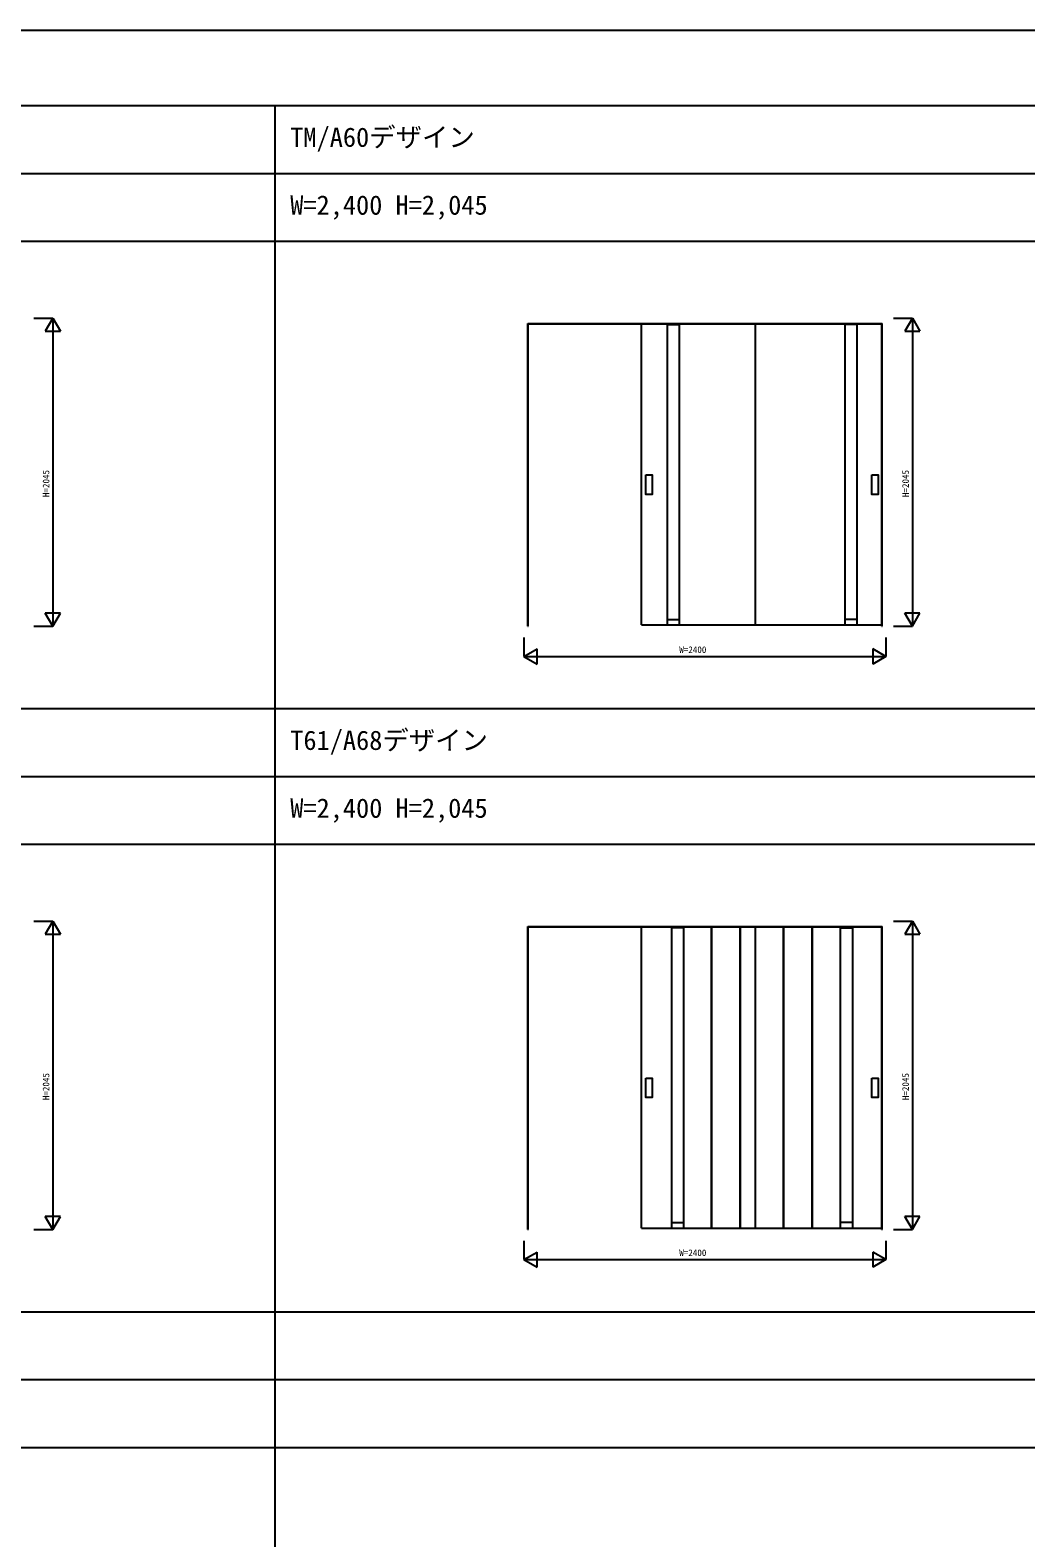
# Model space of a CAD drawing. Units: millimetres, scale not verified. Extents: x -14341 to 14340, y -10000 to 10000.
# Drawn here: x 1135 to 7738, y 0 to 10000 of the extents above; entities that cross this region are included whole.
import ezdxf
from ezdxf.enums import TextEntityAlignment as Align

# ---------------------------------------------------------------- set-up
doc = ezdxf.new("R2010")
doc.units = ezdxf.units.MM
doc.header["$LTSCALE"] = 50
for name, color, linetype in [('0-0_0', 7, 'Continuous'), ('0-1_YKK_A1', 4, 'Continuous'), ('0-4_YKK_F1', 7, 'Continuous'), ('0-5_YKK_N1', 2, 'Continuous')]:
    doc.layers.add(name, color=color, linetype=linetype)
doc.styles.add('ＭＳ ゴシック', font='')
doc.styles.get('ＭＳ ゴシック').set_extended_font_data('MS Gothic')

msp = doc.modelspace()

# ---------------------------------------------------------------- linework, layer by layer
at = {"layer": '0-1_YKK_A1'}
for p, q in [((4433.9, 8053.95), (6784.9, 8053.95)), ((4433.9, 6045.45), (4433.9, 8053.95)), ((4436.4, 6045.45), (4436.4, 8053.95)), ((4436.4, 8051.45), (6782.4, 8051.45)), ((5188.4, 6054.45), (5188.4, 8051.45)), ((5358.4, 8051.45), (5358.4, 6054.45)), ((5358.4, 8046.45), (5438.4, 8046.45)), ((5438.4, 8051.45), (5438.4, 6054.45)), ((5945.4, 6054.45), (5945.4, 8051.45)), ((6537.4, 8051.45), (6537.4, 6054.45)), ((6617.4, 8046.45), (6537.4, 8046.45)), ((6617.4, 8051.45), (6617.4, 6054.45)), ((6782.4, 6045.45), (6782.4, 8053.95)), ((6784.9, 6045.45), (6784.9, 8053.95)), ((4433.9, 6045.45), (4436.4, 6045.45)), ((5188.4, 6054.45), (6782.4, 6054.45)), ((5358.4, 6090.45), (5438.4, 6090.45)), ((6617.4, 6090.45), (6537.4, 6090.45)), ((6782.4, 6045.45), (6784.9, 6045.45)), ((4433.9, 4053.95), (6784.9, 4053.95)), ((4433.9, 2045.45), (4433.9, 4053.95)), ((4436.4, 2045.45), (4436.4, 4053.95)), ((4436.4, 4051.45), (6782.4, 4051.45)), ((5188.4, 2054.45), (5188.4, 4051.45)), ((5388.4, 4051.45), (5388.4, 2054.45)), ((5468.4, 4046.45), (5388.4, 4046.45)), ((5468.4, 2054.45), (5468.4, 4051.45)), ((5652.9, 2054.45), (5652.9, 4051.45)), ((5655.9, 2054.45), (5655.9, 4051.45)), ((5842.9, 2054.45), (5842.9, 4051.45)), ((5845.9, 2054.45), (5845.9, 4051.45)), ((5945.4, 2054.45), (5945.4, 4051.45)), ((6129.9, 2054.45), (6129.9, 4051.45)), ((6132.9, 2054.45), (6132.9, 4051.45)), ((6319.9, 2054.45), (6319.9, 4051.45)), ((6322.9, 2054.45), (6322.9, 4051.45)), ((6507.4, 2054.45), (6507.4, 4051.45)), ((6507.4, 4046.45), (6587.4, 4046.45)), ((6587.4, 4051.45), (6587.4, 2054.45)), ((6782.4, 2045.45), (6782.4, 4053.95)), ((6784.9, 2045.45), (6784.9, 4053.95)), ((4433.9, 2045.45), (4436.4, 2045.45)), ((5188.4, 2054.45), (6782.4, 2054.45)), ((5388.4, 2090.45), (5468.4, 2090.45)), ((6587.4, 2090.45), (6507.4, 2090.45)), ((6782.4, 2045.45), (6784.9, 2045.45))]:
    msp.add_line(p, q, dxfattribs=at)
for points in [[(5217.4, 7049.45), (5259.4, 7049.45), (5259.4, 6919.45), (5217.4, 6919.45)], [(6716.4, 7049.45), (6758.4, 7049.45), (6758.4, 6919.45), (6716.4, 6919.45)], [(5217.4, 3049.45), (5259.4, 3049.45), (5259.4, 2919.45), (5217.4, 2919.45)], [(6716.4, 3049.45), (6758.4, 3049.45), (6758.4, 2919.45), (6716.4, 2919.45)]]:
    msp.add_lwpolyline(points, close=True, dxfattribs=at)
at = {"layer": '0-4_YKK_F1'}
for p, q in [((-14340.6, 9999.7), (14340.42, 9999.7)), ((-14340.6, 9499.7), (14159.4, 9499.7)), ((2759.4, -10000.3), (2759.4, 9499.7)), ((-14340.6, 9049.7), (14159.4, 9049.7)), ((-14340.6, 8599.7), (14159.4, 8599.7)), ((-14340.6, 5499.7), (14159.4, 5499.7)), ((-14340.6, 5049.7), (14159.4, 5049.7)), ((-14340.6, 4599.7), (14159.4, 4599.7)), ((-14340.6, 1499.7), (14159.4, 1499.7)), ((-14340.6, 1049.7), (14159.4, 1049.7)), ((-14340.6, 599.7), (14159.4, 599.7))]:
    msp.add_line(p, q, dxfattribs=at)
at = {"layer": '0-5_YKK_N1'}
for p, q in [((1159.9, 8090.45), (1284.9, 8090.45)), ((1284.9, 8090.45), (1234.9, 8003.85)), ((1234.9, 8003.85), (1334.9, 8003.85)), ((1284.9, 8090.45), (1284.9, 6045.45)), ((1284.9, 8090.45), (1334.9, 8003.85)), ((6859.9, 8090.45), (6984.9, 8090.45)), ((6984.9, 8090.45), (6934.9, 8003.85)), ((6934.9, 8003.85), (7034.9, 8003.85)), ((6984.9, 8090.45), (6984.9, 6045.45)), ((6984.9, 8090.45), (7034.9, 8003.85)), ((1284.9, 6045.45), (1234.9, 6132.05)), ((1334.9, 6132.05), (1234.9, 6132.05)), ((1284.9, 6045.45), (1334.9, 6132.05)), ((6984.9, 6045.45), (6934.9, 6132.05)), ((7034.9, 6132.05), (6934.9, 6132.05)), ((6984.9, 6045.45), (7034.9, 6132.05)), ((1159.9, 6045.45), (1284.9, 6045.45)), ((6859.9, 6045.45), (6984.9, 6045.45)), ((4409.4, 5970.45), (4409.4, 5845.45)), ((6809.4, 5970.45), (6809.4, 5845.45)), ((4409.4, 5845.45), (4496, 5895.45)), ((4409.4, 5845.45), (6809.4, 5845.45)), ((4409.4, 5845.45), (4496, 5795.45)), ((4496, 5795.45), (4496, 5895.45)), ((6809.4, 5845.45), (6722.8, 5895.45)), ((6722.8, 5895.45), (6722.8, 5795.45)), ((6809.4, 5845.45), (6722.8, 5795.45)), ((1159.9, 4090.45), (1284.9, 4090.45)), ((1284.9, 4090.45), (1234.9, 4003.85)), ((1234.9, 4003.85), (1334.9, 4003.85)), ((1284.9, 4090.45), (1284.9, 2045.45)), ((1284.9, 4090.45), (1334.9, 4003.85)), ((6859.9, 4090.45), (6984.9, 4090.45)), ((6984.9, 4090.45), (6934.9, 4003.85)), ((6934.9, 4003.85), (7034.9, 4003.85)), ((6984.9, 4090.45), (6984.9, 2045.45)), ((6984.9, 4090.45), (7034.9, 4003.85)), ((1284.9, 2045.45), (1234.9, 2132.05)), ((1334.9, 2132.05), (1234.9, 2132.05)), ((1284.9, 2045.45), (1334.9, 2132.05)), ((6984.9, 2045.45), (6934.9, 2132.05)), ((7034.9, 2132.05), (6934.9, 2132.05)), ((6984.9, 2045.45), (7034.9, 2132.05)), ((1159.9, 2045.45), (1284.9, 2045.45)), ((6859.9, 2045.45), (6984.9, 2045.45)), ((4409.4, 1970.45), (4409.4, 1845.45)), ((6809.4, 1970.45), (6809.4, 1845.45)), ((4409.4, 1845.45), (4496, 1895.45)), ((4409.4, 1845.45), (6809.4, 1845.45)), ((4409.4, 1845.45), (4496, 1795.45)), ((4496, 1795.45), (4496, 1895.45)), ((6809.4, 1845.45), (6722.8, 1895.45)), ((6722.8, 1895.45), (6722.8, 1795.45)), ((6809.4, 1845.45), (6722.8, 1795.45))]:
    msp.add_line(p, q, dxfattribs=at)

# ---------------------------------------------------------------- texts
at = {"layer": '0-0_0', "style": 'ＭＳ ゴシック'}
for s, p in [('TM/A60デザイン', (2859.4, 9187.2)), ('W=2,400 H=2,045', (2859.4, 8737.2)), ('T61/A68デザイン', (2859.4, 5187.2)), ('W=2,400 H=2,045', (2859.4, 4737.2))]:
    msp.add_text(s, height=128.3, dxfattribs=at).set_placement(p, align=Align.BOTTOM_LEFT)
at = {"layer": '0-5_YKK_N1', "style": 'ＭＳ ゴシック'}
for p in [(1274.9, 6902.95), (6974.9, 6902.95), (1274.9, 2902.95), (6974.9, 2902.95)]:
    msp.add_text('H=2045', height=43.99, rotation=90, dxfattribs=at).set_placement(p, align=Align.BOTTOM_LEFT)
for p in [(5439.4, 5855.45), (5439.4, 1855.45)]:
    msp.add_text('W=2400', height=43.99, dxfattribs=at).set_placement(p, align=Align.BOTTOM_LEFT)

doc.saveas('drawing.dxf')
